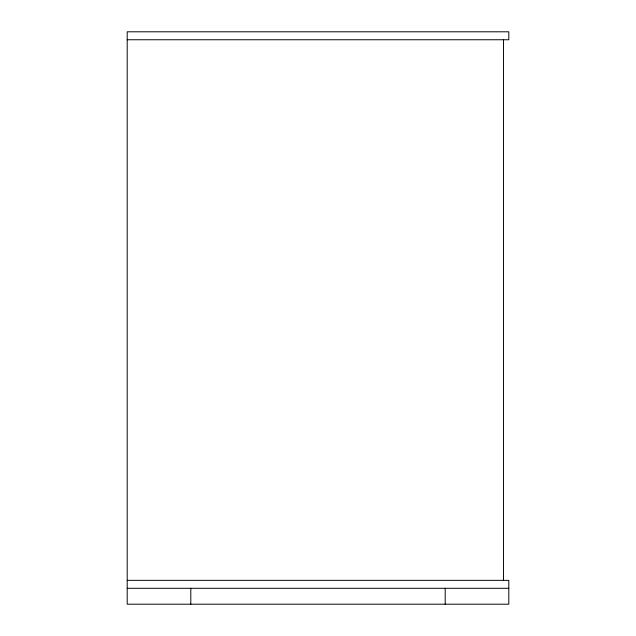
<?xml version="1.0" encoding="UTF-8"?>
<svg xmlns="http://www.w3.org/2000/svg" width="636" height="636" viewBox="0 0 636 636"><rect width="100%" height="100%" fill="white"/><g stroke="black" fill="none" stroke-linecap="round" stroke-linejoin="round"><path stroke-width="0.95" d="M127.2 39.75L508.8 39.75L508.8 31.8L127.2 31.8L127.2 604.2L508.8 604.2L508.8 580.35L127.2 580.35M127.2 588.3L508.8 588.3M503.497 39.75L503.497 580.35M445.2 588.3L445.2 604.2M190.8 588.3L190.8 604.2"/></g></svg>
